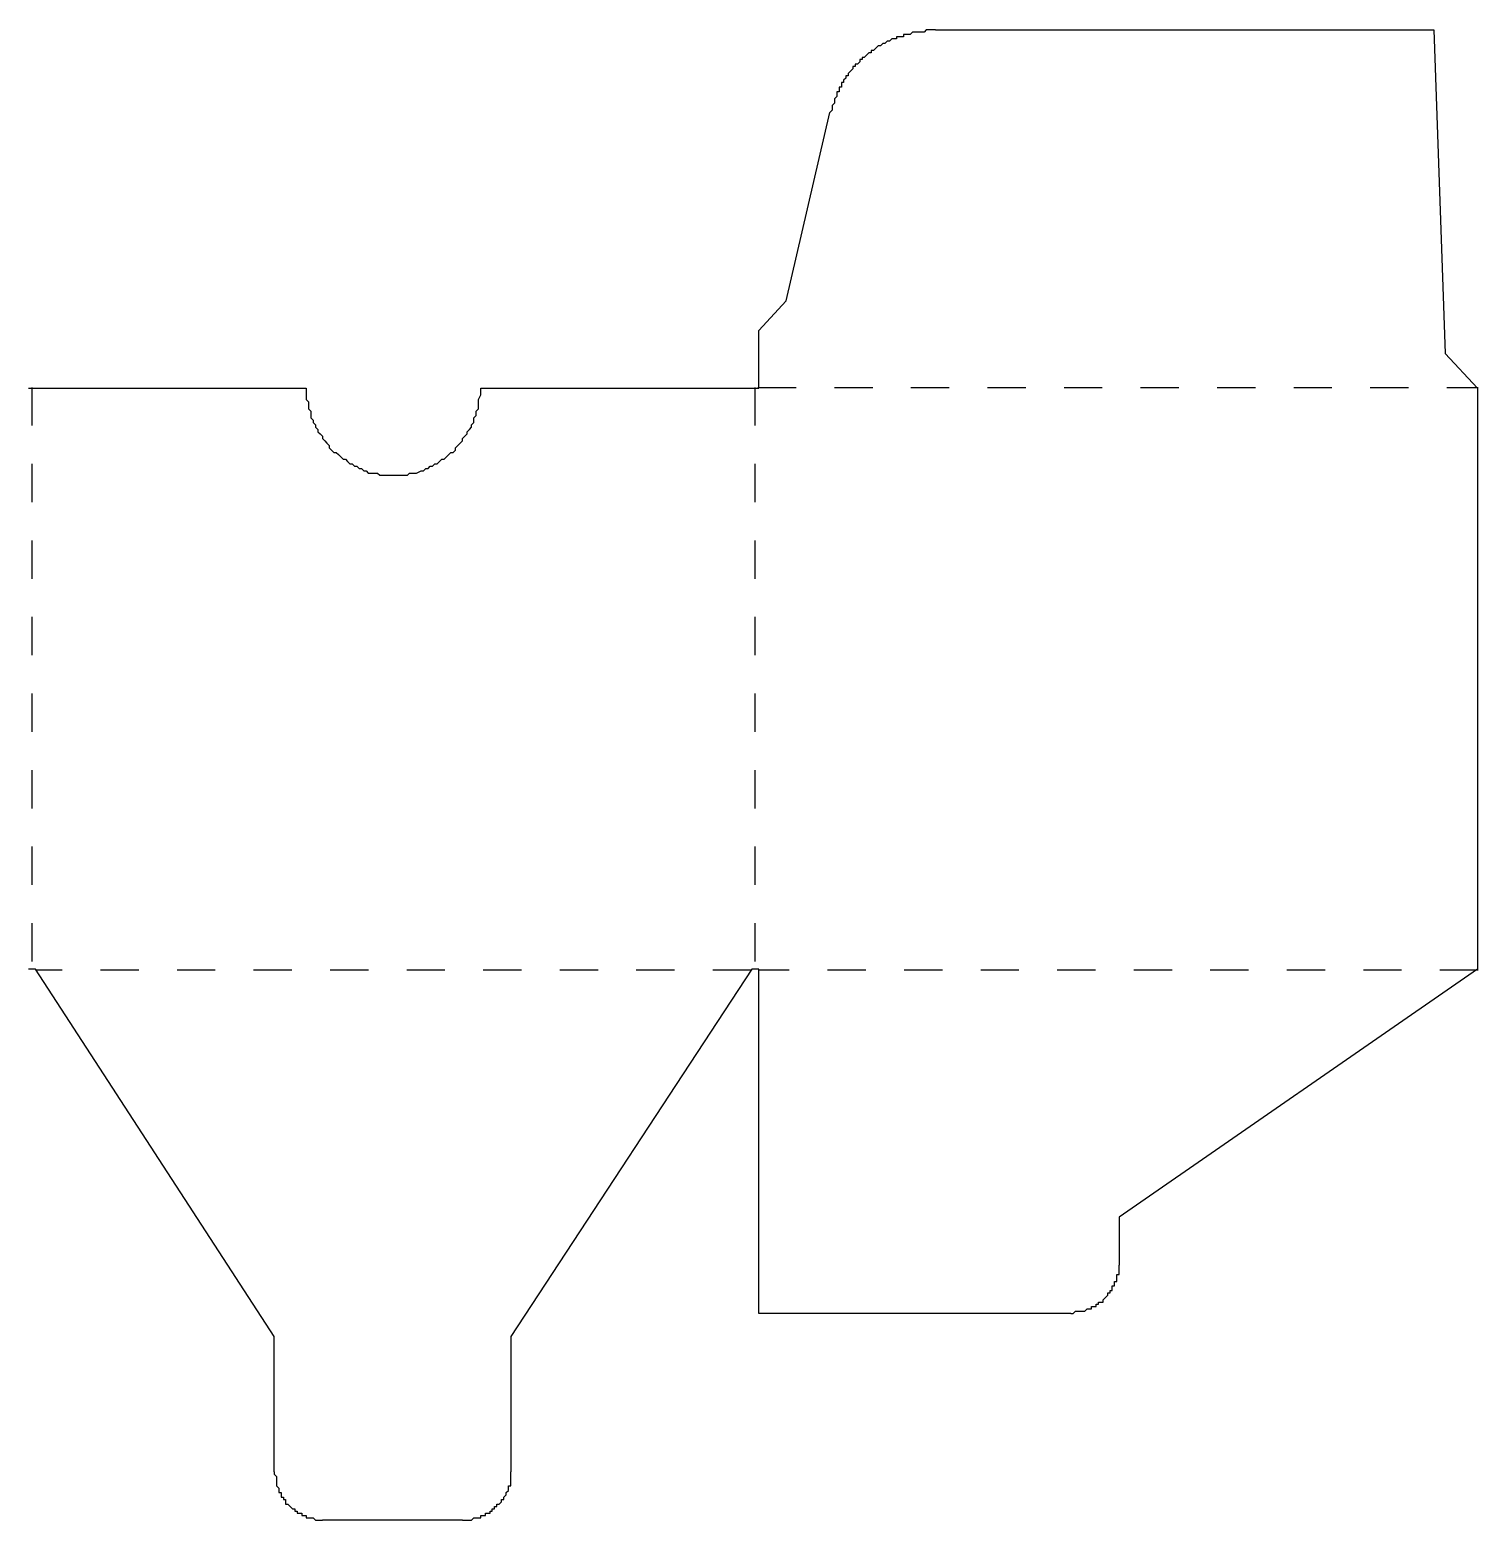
# Model space of a CAD drawing. Extents: x 0 to 952, y -639 to -18.
# Drawn here: x 497.9 to 952.1, y -638.6 to -171.4 of the extents above; entities that cross this region are included whole.
import ezdxf

# ---------------------------------------------------------------- set-up
doc = ezdxf.new("R2010")
doc.units = 0
doc.linetypes.add('DASHED', pattern=[24, 12, -12])
doc.layers.add('CREASE', color=5, linetype='DASHED')
doc.layers.add('CUT', color=1, linetype='CONTINUOUS')

msp = doc.modelspace()

# ---------------------------------------------------------------- linework, layer by layer
at = {"layer": 'CREASE'}
for p, q in [((498.54, -283.46), (498.54, -465.57)), ((725.32, -283.46), (725.32, -465.57)), ((726.23, -283.46), (952.09, -283.46)), ((724.11, -466.18), (499.75, -466.18)), ((952.09, -466.18), (726.53, -466.18))]:
    msp.add_line(p, q, dxfattribs=at)
at = {"layer": 'CUT'}
for p, q in [((772.56, -172.8), (771.84, -172.8)), ((771.84, -172.8), (771.84, -173.52)), ((773.28, -172.8), (772.56, -172.8)), ((772.56, -172.8), (772.56, -172.8)), ((774, -172.8), (773.28, -172.8)), ((774.72, -172.08), (774, -172.8)), ((774, -172.8), (774, -172.8)), ((775.44, -172.08), (774.72, -172.08)), ((774.72, -172.08), (774.72, -172.08)), ((776.16, -172.08), (775.44, -172.08)), ((776.88, -172.08), (776.16, -172.08)), ((776.16, -172.08), (776.16, -172.08)), ((777.6, -172.08), (776.88, -172.08)), ((776.88, -172.08), (776.88, -172.08)), ((778.32, -172.08), (777.6, -172.08)), ((779.04, -171.36), (778.32, -172.08)), ((778.32, -172.08), (778.32, -172.08)), ((779.76, -171.36), (779.04, -171.36)), ((780.48, -171.36), (779.76, -171.36)), ((779.76, -171.36), (779.76, -171.36)), ((781.2, -171.36), (780.48, -171.36)), ((780.48, -171.36), (780.48, -171.36)), ((781.92, -171.36), (781.2, -171.36)), ((781.92, -171.36), (938.16, -171.36)), ((938.16, -171.36), (941.76, -272.88)), ((763.2, -177.12), (762.48, -177.84)), ((763.92, -176.4), (763.2, -177.12)), ((763.2, -177.12), (763.2, -177.12)), ((764.64, -176.4), (763.92, -176.4)), ((763.92, -176.4), (763.92, -176.4)), ((765.36, -175.68), (764.64, -176.4)), ((764.64, -176.4), (764.64, -176.4)), ((766.08, -175.68), (765.36, -175.68)), ((765.36, -175.68), (765.36, -175.68)), ((766.8, -174.96), (766.08, -175.68)), ((767.52, -174.96), (766.8, -174.96)), ((766.8, -174.96), (766.8, -174.96)), ((768.24, -174.24), (767.52, -174.96)), ((767.52, -174.96), (767.52, -174.96)), ((768.96, -174.24), (768.24, -174.24)), ((768.24, -174.24), (768.24, -174.24)), ((769.68, -174.24), (768.96, -174.24)), ((770.4, -173.52), (769.68, -173.52)), ((769.68, -173.52), (769.68, -174.24)), ((771.12, -173.52), (770.4, -173.52)), ((770.4, -173.52), (770.4, -173.52)), ((771.84, -173.52), (771.12, -173.52)), ((757.44, -182.16), (756.72, -182.16)), ((756.72, -182.16), (756.72, -182.88)), ((758.16, -181.44), (757.44, -182.16)), ((757.44, -182.16), (757.44, -182.16)), ((758.88, -180.72), (758.16, -180.72)), ((758.16, -180.72), (758.16, -181.44)), ((758.16, -181.44), (758.16, -181.44)), ((759.6, -180), (758.88, -180)), ((758.88, -180), (758.88, -180.72)), ((760.32, -179.28), (759.6, -180)), ((759.6, -180), (759.6, -180)), ((761.04, -178.56), (760.32, -179.28)), ((760.32, -179.28), (760.32, -179.28)), ((761.76, -178.56), (761.04, -178.56)), ((761.04, -178.56), (761.04, -178.56)), ((762.48, -177.84), (761.76, -177.84)), ((761.76, -177.84), (761.76, -178.56)), ((762.48, -177.84), (762.48, -177.84)), ((753.84, -186.48), (753.12, -187.2)), ((754.56, -185.76), (753.84, -185.76)), ((753.84, -185.76), (753.84, -186.48)), ((753.84, -186.48), (753.84, -186.48)), ((755.28, -184.32), (754.56, -185.04)), ((754.56, -185.04), (754.56, -185.04)), ((754.56, -185.04), (754.56, -185.76)), ((756, -183.6), (755.28, -184.32)), ((755.28, -184.32), (755.28, -184.32)), ((756.72, -182.88), (756, -182.88)), ((756, -182.88), (756, -183.6)), ((756, -183.6), (756, -183.6)), ((751.68, -190.8), (750.96, -190.8)), ((750.96, -190.8), (750.96, -191.52)), ((750.96, -191.52), (750.96, -191.52)), ((750.96, -191.52), (750.96, -192.24)), ((752.4, -189.36), (751.68, -189.36)), ((751.68, -189.36), (751.68, -190.08)), ((751.68, -190.08), (751.68, -190.08)), ((751.68, -190.08), (751.68, -190.8)), ((753.12, -187.92), (752.4, -187.92)), ((752.4, -187.92), (752.4, -188.64)), ((752.4, -188.64), (752.4, -189.36)), ((753.12, -187.2), (753.12, -187.2)), ((753.12, -187.2), (753.12, -187.92)), ((750.24, -194.4), (749.52, -195.12)), ((749.52, -195.12), (749.52, -195.12)), ((749.52, -195.12), (749.52, -195.84)), ((749.52, -195.84), (749.52, -195.84)), ((749.52, -195.84), (749.52, -196.56)), ((750.96, -192.24), (750.24, -192.96)), ((750.24, -192.96), (750.24, -192.96)), ((750.24, -192.96), (750.24, -193.68)), ((750.24, -193.68), (750.24, -193.68)), ((750.24, -193.68), (750.24, -194.4)), ((735.12, -256.32), (748.8, -197.28)), ((749.52, -196.56), (748.8, -197.28)), ((748.8, -197.28), (748.8, -197.28)), ((726.48, -265.68), (735.12, -256.32)), ((726.48, -283.68), (726.48, -265.68)), ((941.76, -272.88), (951.84, -283.68)), ((497.52, -283.68), (584.64, -283.68)), ((584.64, -283.68), (584.64, -284.4)), ((584.64, -284.4), (584.64, -285.12)), ((639.36, -283.68), (726.48, -283.68)), ((639.36, -284.4), (639.36, -283.68)), ((639.36, -285.12), (639.36, -284.4)), ((951.84, -283.68), (951.84, -465.84)), ((584.64, -285.12), (584.64, -285.84)), ((584.64, -285.84), (584.64, -287.28)), ((584.64, -287.28), (585.36, -288)), ((585.36, -288), (585.36, -288.72)), ((585.36, -288.72), (585.36, -289.44)), ((585.36, -289.44), (585.36, -290.16)), ((638.64, -287.28), (639.36, -285.84)), ((638.64, -288), (638.64, -287.28)), ((638.64, -288.72), (638.64, -288)), ((638.64, -289.44), (638.64, -288.72)), ((638.64, -290.16), (638.64, -289.44)), ((639.36, -285.84), (639.36, -285.12)), ((585.36, -290.16), (586.08, -290.88)), ((586.08, -290.88), (586.08, -292.32)), ((586.08, -292.32), (586.08, -293.04)), ((586.08, -293.04), (586.8, -293.76)), ((586.8, -293.76), (586.8, -294.48)), ((637.2, -293.04), (637.92, -292.32)), ((637.2, -293.76), (637.2, -293.04)), ((637.2, -294.48), (637.2, -293.76)), ((637.92, -290.88), (638.64, -290.16)), ((637.92, -292.32), (637.92, -290.88)), ((586.8, -294.48), (587.52, -295.2)), ((587.52, -295.2), (587.52, -295.92)), ((587.52, -295.92), (588.24, -296.64)), ((588.24, -296.64), (588.24, -297.36)), ((588.24, -297.36), (588.96, -298.08)), ((588.96, -298.08), (589.68, -298.8)), ((589.68, -298.8), (589.68, -299.52)), ((633.6, -299.52), (634.32, -298.8)), ((634.32, -298.8), (635.04, -298.08)), ((635.04, -297.36), (635.76, -296.64)), ((635.04, -298.08), (635.04, -297.36)), ((635.76, -296.64), (636.48, -295.92)), ((636.48, -295.2), (637.2, -294.48)), ((636.48, -295.92), (636.48, -295.2)), ((589.68, -299.52), (590.4, -300.24)), ((590.4, -300.24), (591.12, -300.96)), ((591.12, -300.96), (591.84, -301.68)), ((591.84, -301.68), (591.84, -302.4)), ((591.84, -302.4), (592.56, -303.12)), ((592.56, -303.12), (593.28, -303.84)), ((630.72, -303.84), (631.44, -303.12)), ((631.44, -302.4), (632.16, -301.68)), ((631.44, -303.12), (631.44, -302.4)), ((632.16, -301.68), (632.88, -300.96)), ((632.88, -300.96), (633.6, -300.24)), ((633.6, -300.24), (633.6, -299.52)), ((593.28, -303.84), (594, -303.84)), ((594, -303.84), (594.72, -304.56)), ((594.72, -304.56), (595.44, -305.28)), ((595.44, -305.28), (596.16, -306)), ((596.16, -306), (596.88, -306)), ((596.88, -306), (597.6, -306.72)), ((597.6, -306.72), (598.32, -307.44)), ((598.32, -307.44), (599.04, -307.44)), ((599.04, -307.44), (599.76, -308.16)), ((599.76, -308.16), (600.48, -308.16)), ((600.48, -308.16), (601.2, -308.88)), ((622.8, -308.88), (623.52, -308.16)), ((623.52, -308.16), (624.24, -308.16)), ((624.24, -308.16), (624.96, -307.44)), ((624.96, -307.44), (625.68, -307.44)), ((625.68, -307.44), (626.4, -306.72)), ((626.4, -306.72), (627.12, -306)), ((627.12, -306), (627.84, -306)), ((627.84, -306), (628.56, -305.28)), ((628.56, -305.28), (629.28, -304.56)), ((629.28, -304.56), (630, -303.84)), ((630, -303.84), (630.72, -303.84)), ((601.2, -308.88), (601.92, -308.88)), ((601.92, -308.88), (602.64, -309.6)), ((602.64, -309.6), (603.36, -309.6)), ((603.36, -309.6), (604.08, -310.32)), ((604.08, -310.32), (605.52, -310.32)), ((605.52, -310.32), (606.24, -310.32)), ((606.24, -310.32), (606.96, -310.32)), ((606.96, -310.32), (607.68, -311.04)), ((607.68, -311.04), (608.4, -311.04)), ((608.4, -311.04), (609.12, -311.04)), ((609.12, -311.04), (610.56, -311.04)), ((610.56, -311.04), (611.28, -311.04)), ((611.28, -311.04), (612, -311.04)), ((612, -311.04), (612.72, -311.04)), ((612.72, -311.04), (613.44, -311.04)), ((613.44, -311.04), (614.16, -311.04)), ((614.16, -311.04), (615.6, -311.04)), ((615.6, -311.04), (616.32, -311.04)), ((616.32, -311.04), (617.04, -310.32)), ((617.04, -310.32), (617.76, -310.32)), ((617.76, -310.32), (618.48, -310.32)), ((618.48, -310.32), (619.2, -310.32)), ((619.2, -310.32), (620.64, -309.6)), ((620.64, -309.6), (621.36, -309.6)), ((621.36, -309.6), (622.08, -308.88)), ((622.08, -308.88), (622.8, -308.88)), ((498.24, -465.84), (497.52, -465.84)), ((498.96, -465.84), (498.24, -465.84)), ((498.24, -465.84), (498.24, -465.84)), ((498.24, -465.84), (498.24, -465.84)), ((498.24, -465.84), (498.24, -465.84)), ((498.24, -465.84), (498.24, -465.84)), ((498.24, -465.84), (498.24, -465.84)), ((498.24, -465.84), (498.24, -465.84)), ((498.24, -465.84), (498.24, -465.84)), ((498.24, -465.84), (498.24, -465.84)), ((498.24, -465.84), (498.24, -465.84)), ((498.24, -465.84), (498.24, -465.84)), ((498.24, -465.84), (498.24, -465.84)), ((498.24, -465.84), (498.24, -465.84)), ((498.24, -465.84), (498.24, -465.84)), ((498.24, -465.84), (498.24, -465.84)), ((498.24, -465.84), (498.24, -465.84)), ((498.24, -465.84), (498.24, -465.84)), ((498.24, -465.84), (498.24, -465.84)), ((498.24, -465.84), (498.24, -465.84)), ((498.24, -465.84), (498.24, -465.84)), ((498.24, -465.84), (498.24, -465.84)), ((498.24, -465.84), (498.24, -465.84)), ((498.24, -465.84), (498.24, -465.84)), ((498.24, -465.84), (498.24, -465.84)), ((498.24, -465.84), (498.24, -465.84)), ((498.24, -465.84), (498.24, -465.84)), ((498.24, -465.84), (498.24, -465.84)), ((498.24, -465.84), (498.24, -465.84)), ((498.24, -465.84), (498.24, -465.84)), ((498.24, -465.84), (498.24, -465.84)), ((498.24, -465.84), (498.24, -465.84)), ((498.24, -465.84), (498.24, -465.84)), ((498.24, -465.84), (498.24, -465.84)), ((498.24, -465.84), (498.24, -465.84)), ((498.24, -465.84), (498.24, -465.84)), ((498.24, -465.84), (498.24, -465.84)), ((498.24, -465.84), (498.24, -465.84)), ((498.24, -465.84), (498.24, -465.84)), ((498.24, -465.84), (498.24, -465.84)), ((498.24, -465.84), (498.24, -465.84)), ((498.24, -465.84), (498.24, -465.84)), ((498.24, -465.84), (498.24, -465.84)), ((498.24, -465.84), (498.24, -465.84)), ((498.24, -465.84), (498.24, -465.84)), ((498.24, -465.84), (498.24, -465.84)), ((498.24, -465.84), (498.24, -465.84)), ((498.24, -465.84), (498.24, -465.84)), ((498.24, -465.84), (498.24, -465.84)), ((498.24, -465.84), (498.24, -465.84)), ((498.24, -465.84), (498.24, -465.84)), ((498.24, -465.84), (498.24, -465.84)), ((498.24, -465.84), (498.24, -465.84)), ((498.24, -465.84), (498.24, -465.84)), ((499.68, -465.84), (498.96, -465.84)), ((498.96, -465.84), (498.96, -465.84)), ((498.96, -465.84), (498.96, -465.84)), ((498.96, -465.84), (498.96, -465.84)), ((498.96, -465.84), (498.96, -465.84)), ((498.96, -465.84), (498.96, -465.84)), ((498.96, -465.84), (498.96, -465.84)), ((498.96, -465.84), (498.96, -465.84)), ((498.96, -465.84), (498.96, -465.84)), ((498.96, -465.84), (498.96, -465.84)), ((498.96, -465.84), (498.96, -465.84)), ((498.96, -465.84), (498.96, -465.84)), ((498.96, -465.84), (498.96, -465.84)), ((498.96, -465.84), (498.96, -465.84)), ((498.96, -465.84), (498.96, -465.84)), ((498.96, -465.84), (498.96, -465.84)), ((498.96, -465.84), (498.96, -465.84)), ((498.96, -465.84), (498.96, -465.84)), ((498.96, -465.84), (498.96, -465.84)), ((498.96, -465.84), (498.96, -465.84)), ((498.96, -465.84), (498.96, -465.84)), ((498.96, -465.84), (498.96, -465.84)), ((498.96, -465.84), (498.96, -465.84)), ((498.96, -465.84), (498.96, -465.84)), ((498.96, -465.84), (498.96, -465.84)), ((498.96, -465.84), (498.96, -465.84)), ((498.96, -465.84), (498.96, -465.84)), ((498.96, -465.84), (498.96, -465.84)), ((498.96, -465.84), (498.96, -465.84)), ((498.96, -465.84), (498.96, -465.84)), ((498.96, -465.84), (498.96, -465.84)), ((498.96, -465.84), (498.96, -465.84)), ((498.96, -465.84), (498.96, -465.84)), ((498.96, -465.84), (498.96, -465.84)), ((498.96, -465.84), (498.96, -465.84)), ((498.96, -465.84), (498.96, -465.84)), ((498.96, -465.84), (498.96, -465.84)), ((498.96, -465.84), (498.96, -465.84)), ((498.96, -465.84), (498.96, -465.84)), ((498.96, -465.84), (498.96, -465.84)), ((498.96, -465.84), (498.96, -465.84)), ((498.96, -465.84), (498.96, -465.84)), ((498.96, -465.84), (498.96, -465.84)), ((498.96, -465.84), (498.96, -465.84)), ((498.96, -465.84), (498.96, -465.84)), ((498.96, -465.84), (498.96, -465.84)), ((498.96, -465.84), (498.96, -465.84)), ((498.96, -465.84), (498.96, -465.84)), ((498.96, -465.84), (498.96, -465.84)), ((498.96, -465.84), (498.96, -465.84)), ((498.96, -465.84), (498.96, -465.84)), ((498.96, -465.84), (498.96, -465.84)), ((498.96, -465.84), (498.96, -465.84)), ((498.96, -465.84), (498.96, -465.84)), ((574.56, -581.04), (499.68, -465.84)), ((499.68, -465.84), (499.68, -465.84)), ((499.68, -465.84), (499.68, -465.84)), ((499.68, -465.84), (499.68, -465.84)), ((499.68, -465.84), (499.68, -465.84)), ((499.68, -465.84), (499.68, -465.84)), ((499.68, -465.84), (499.68, -465.84)), ((499.68, -465.84), (499.68, -465.84)), ((499.68, -465.84), (499.68, -465.84)), ((499.68, -465.84), (499.68, -465.84)), ((499.68, -465.84), (499.68, -465.84)), ((499.68, -465.84), (499.68, -465.84)), ((499.68, -465.84), (499.68, -465.84)), ((499.68, -465.84), (499.68, -465.84)), ((499.68, -465.84), (499.68, -465.84)), ((499.68, -465.84), (499.68, -465.84)), ((499.68, -465.84), (499.68, -465.84)), ((499.68, -465.84), (499.68, -465.84)), ((499.68, -465.84), (499.68, -465.84)), ((499.68, -465.84), (499.68, -465.84)), ((499.68, -465.84), (499.68, -465.84)), ((499.68, -465.84), (499.68, -465.84)), ((499.68, -465.84), (499.68, -465.84)), ((499.68, -465.84), (499.68, -465.84)), ((499.68, -465.84), (499.68, -465.84)), ((499.68, -465.84), (499.68, -465.84)), ((499.68, -465.84), (499.68, -465.84)), ((499.68, -465.84), (499.68, -465.84)), ((499.68, -465.84), (499.68, -465.84)), ((499.68, -465.84), (499.68, -465.84)), ((499.68, -465.84), (499.68, -465.84)), ((499.68, -465.84), (499.68, -465.84)), ((499.68, -465.84), (499.68, -465.84)), ((499.68, -465.84), (499.68, -465.84)), ((499.68, -465.84), (499.68, -465.84)), ((499.68, -465.84), (499.68, -465.84)), ((499.68, -465.84), (499.68, -465.84)), ((499.68, -465.84), (499.68, -465.84)), ((499.68, -465.84), (499.68, -465.84)), ((499.68, -465.84), (499.68, -465.84)), ((499.68, -465.84), (499.68, -465.84)), ((499.68, -465.84), (499.68, -465.84)), ((724.32, -465.84), (648.72, -581.04)), ((725.04, -465.84), (724.32, -465.84)), ((724.32, -465.84), (724.32, -465.84)), ((724.32, -465.84), (724.32, -465.84)), ((724.32, -465.84), (724.32, -465.84)), ((724.32, -465.84), (724.32, -465.84)), ((724.32, -465.84), (724.32, -465.84)), ((724.32, -465.84), (724.32, -465.84)), ((724.32, -465.84), (724.32, -465.84)), ((724.32, -465.84), (724.32, -465.84)), ((724.32, -465.84), (724.32, -465.84)), ((724.32, -465.84), (724.32, -465.84)), ((724.32, -465.84), (724.32, -465.84)), ((724.32, -465.84), (724.32, -465.84)), ((724.32, -465.84), (724.32, -465.84)), ((724.32, -465.84), (724.32, -465.84)), ((724.32, -465.84), (724.32, -465.84)), ((724.32, -465.84), (724.32, -465.84)), ((724.32, -465.84), (724.32, -465.84)), ((724.32, -465.84), (724.32, -465.84)), ((724.32, -465.84), (724.32, -465.84)), ((724.32, -465.84), (724.32, -465.84)), ((724.32, -465.84), (724.32, -465.84)), ((724.32, -465.84), (724.32, -465.84)), ((724.32, -465.84), (724.32, -465.84)), ((724.32, -465.84), (724.32, -465.84)), ((724.32, -465.84), (724.32, -465.84)), ((724.32, -465.84), (724.32, -465.84)), ((724.32, -465.84), (724.32, -465.84)), ((724.32, -465.84), (724.32, -465.84)), ((724.32, -465.84), (724.32, -465.84)), ((724.32, -465.84), (724.32, -465.84)), ((724.32, -465.84), (724.32, -465.84)), ((724.32, -465.84), (724.32, -465.84)), ((724.32, -465.84), (724.32, -465.84)), ((724.32, -465.84), (724.32, -465.84)), ((724.32, -465.84), (724.32, -465.84)), ((724.32, -465.84), (724.32, -465.84)), ((724.32, -465.84), (724.32, -465.84)), ((724.32, -465.84), (724.32, -465.84)), ((724.32, -465.84), (724.32, -465.84)), ((724.32, -465.84), (724.32, -465.84)), ((724.32, -465.84), (724.32, -465.84)), ((724.32, -465.84), (724.32, -465.84)), ((724.32, -465.84), (724.32, -465.84)), ((724.32, -465.84), (724.32, -465.84)), ((724.32, -465.84), (724.32, -465.84)), ((724.32, -465.84), (724.32, -465.84)), ((724.32, -465.84), (724.32, -465.84)), ((724.32, -465.84), (724.32, -465.84)), ((724.32, -465.84), (724.32, -465.84)), ((724.32, -465.84), (724.32, -465.84)), ((724.32, -465.84), (724.32, -465.84)), ((724.32, -465.84), (724.32, -465.84)), ((724.32, -465.84), (724.32, -465.84)), ((725.76, -465.84), (725.04, -465.84)), ((725.04, -465.84), (725.04, -465.84)), ((725.04, -465.84), (725.04, -465.84)), ((725.04, -465.84), (725.04, -465.84)), ((725.04, -465.84), (725.04, -465.84)), ((725.04, -465.84), (725.04, -465.84)), ((725.04, -465.84), (725.04, -465.84)), ((725.04, -465.84), (725.04, -465.84)), ((725.04, -465.84), (725.04, -465.84)), ((725.04, -465.84), (725.04, -465.84)), ((725.04, -465.84), (725.04, -465.84)), ((725.04, -465.84), (725.04, -465.84)), ((725.04, -465.84), (725.04, -465.84)), ((725.04, -465.84), (725.04, -465.84)), ((725.04, -465.84), (725.04, -465.84)), ((725.04, -465.84), (725.04, -465.84)), ((725.04, -465.84), (725.04, -465.84)), ((725.04, -465.84), (725.04, -465.84)), ((725.04, -465.84), (725.04, -465.84)), ((725.04, -465.84), (725.04, -465.84)), ((725.04, -465.84), (725.04, -465.84)), ((725.04, -465.84), (725.04, -465.84)), ((725.04, -465.84), (725.04, -465.84)), ((725.04, -465.84), (725.04, -465.84)), ((725.04, -465.84), (725.04, -465.84)), ((725.04, -465.84), (725.04, -465.84)), ((725.04, -465.84), (725.04, -465.84)), ((725.04, -465.84), (725.04, -465.84)), ((725.04, -465.84), (725.04, -465.84)), ((725.04, -465.84), (725.04, -465.84)), ((725.04, -465.84), (725.04, -465.84)), ((725.04, -465.84), (725.04, -465.84)), ((725.04, -465.84), (725.04, -465.84)), ((725.04, -465.84), (725.04, -465.84)), ((725.04, -465.84), (725.04, -465.84)), ((725.04, -465.84), (725.04, -465.84)), ((725.04, -465.84), (725.04, -465.84)), ((725.04, -465.84), (725.04, -465.84)), ((725.04, -465.84), (725.04, -465.84)), ((725.04, -465.84), (725.04, -465.84)), ((725.04, -465.84), (725.04, -465.84)), ((725.04, -465.84), (725.04, -465.84)), ((725.04, -465.84), (725.04, -465.84)), ((725.04, -465.84), (725.04, -465.84)), ((725.04, -465.84), (725.04, -465.84)), ((725.04, -465.84), (725.04, -465.84)), ((725.04, -465.84), (725.04, -465.84)), ((725.04, -465.84), (725.04, -465.84)), ((725.04, -465.84), (725.04, -465.84)), ((725.04, -465.84), (725.04, -465.84)), ((725.04, -465.84), (725.04, -465.84)), ((725.04, -465.84), (725.04, -465.84)), ((725.04, -465.84), (725.04, -465.84)), ((726.48, -465.84), (725.76, -465.84)), ((725.76, -465.84), (725.76, -465.84)), ((725.76, -465.84), (725.76, -465.84)), ((725.76, -465.84), (725.76, -465.84)), ((725.76, -465.84), (725.76, -465.84)), ((725.76, -465.84), (725.76, -465.84)), ((725.76, -465.84), (725.76, -465.84)), ((725.76, -465.84), (725.76, -465.84)), ((725.76, -465.84), (725.76, -465.84)), ((725.76, -465.84), (725.76, -465.84)), ((725.76, -465.84), (725.76, -465.84)), ((725.76, -465.84), (725.76, -465.84)), ((725.76, -465.84), (725.76, -465.84)), ((725.76, -465.84), (725.76, -465.84)), ((725.76, -465.84), (725.76, -465.84)), ((725.76, -465.84), (725.76, -465.84)), ((725.76, -465.84), (725.76, -465.84)), ((725.76, -465.84), (725.76, -465.84)), ((725.76, -465.84), (725.76, -465.84)), ((725.76, -465.84), (725.76, -465.84)), ((725.76, -465.84), (725.76, -465.84)), ((725.76, -465.84), (725.76, -465.84)), ((725.76, -465.84), (725.76, -465.84)), ((725.76, -465.84), (725.76, -465.84)), ((725.76, -465.84), (725.76, -465.84)), ((725.76, -465.84), (725.76, -465.84)), ((725.76, -465.84), (725.76, -465.84)), ((725.76, -465.84), (725.76, -465.84)), ((725.76, -465.84), (725.76, -465.84)), ((725.76, -465.84), (725.76, -465.84)), ((725.76, -465.84), (725.76, -465.84)), ((725.76, -465.84), (725.76, -465.84)), ((725.76, -465.84), (725.76, -465.84)), ((725.76, -465.84), (725.76, -465.84)), ((725.76, -465.84), (725.76, -465.84)), ((725.76, -465.84), (725.76, -465.84)), ((725.76, -465.84), (725.76, -465.84)), ((725.76, -465.84), (725.76, -465.84)), ((725.76, -465.84), (725.76, -465.84)), ((725.76, -465.84), (725.76, -465.84)), ((725.76, -465.84), (725.76, -465.84)), ((725.76, -465.84), (725.76, -465.84)), ((725.76, -465.84), (725.76, -465.84)), ((725.76, -465.84), (725.76, -465.84)), ((725.76, -465.84), (725.76, -465.84)), ((725.76, -465.84), (725.76, -465.84)), ((725.76, -465.84), (725.76, -465.84)), ((725.76, -465.84), (725.76, -465.84)), ((725.76, -465.84), (725.76, -465.84)), ((725.76, -465.84), (725.76, -465.84)), ((725.76, -465.84), (725.76, -465.84)), ((725.76, -465.84), (725.76, -465.84)), ((725.76, -465.84), (725.76, -465.84)), ((725.76, -465.84), (725.76, -465.84)), ((726.48, -468), (726.48, -465.84)), ((726.48, -465.84), (726.48, -465.84)), ((726.48, -465.84), (726.48, -465.84)), ((726.48, -465.84), (726.48, -465.84)), ((726.48, -465.84), (726.48, -465.84)), ((726.48, -465.84), (726.48, -465.84)), ((726.48, -465.84), (726.48, -465.84)), ((726.48, -465.84), (726.48, -465.84)), ((726.48, -465.84), (726.48, -465.84)), ((726.48, -465.84), (726.48, -465.84)), ((726.48, -465.84), (726.48, -465.84)), ((726.48, -465.84), (726.48, -465.84)), ((726.48, -465.84), (726.48, -465.84)), ((726.48, -465.84), (726.48, -465.84)), ((726.48, -465.84), (726.48, -465.84)), ((726.48, -465.84), (726.48, -465.84)), ((726.48, -465.84), (726.48, -465.84)), ((726.48, -465.84), (726.48, -465.84)), ((726.48, -465.84), (726.48, -465.84)), ((726.48, -465.84), (726.48, -465.84)), ((726.48, -465.84), (726.48, -465.84)), ((726.48, -465.84), (726.48, -465.84)), ((726.48, -465.84), (726.48, -465.84)), ((726.48, -465.84), (726.48, -465.84)), ((726.48, -465.84), (726.48, -465.84)), ((726.48, -465.84), (726.48, -465.84)), ((726.48, -465.84), (726.48, -465.84)), ((726.48, -465.84), (726.48, -465.84)), ((726.48, -465.84), (726.48, -465.84)), ((726.48, -465.84), (726.48, -465.84)), ((726.48, -465.84), (726.48, -465.84)), ((726.48, -465.84), (726.48, -465.84)), ((726.48, -465.84), (726.48, -465.84)), ((726.48, -465.84), (726.48, -465.84)), ((726.48, -465.84), (726.48, -465.84)), ((726.48, -465.84), (726.48, -465.84)), ((726.48, -465.84), (726.48, -465.84)), ((726.48, -465.84), (726.48, -465.84)), ((726.48, -465.84), (726.48, -465.84)), ((726.48, -465.84), (726.48, -465.84)), ((951.84, -465.84), (839.52, -543.6)), ((726.48, -468.72), (726.48, -468)), ((726.48, -468), (726.48, -468)), ((726.48, -468), (726.48, -468)), ((726.48, -468), (726.48, -468)), ((726.48, -468), (726.48, -468)), ((726.48, -468), (726.48, -468)), ((726.48, -468), (726.48, -468)), ((726.48, -468), (726.48, -468)), ((726.48, -468), (726.48, -468)), ((726.48, -468), (726.48, -468)), ((726.48, -468), (726.48, -468)), ((726.48, -468), (726.48, -468)), ((726.48, -468), (726.48, -468)), ((726.48, -468), (726.48, -468)), ((726.48, -468), (726.48, -468)), ((726.48, -468), (726.48, -468)), ((726.48, -468), (726.48, -468)), ((726.48, -468), (726.48, -468)), ((726.48, -468), (726.48, -468)), ((726.48, -468), (726.48, -468)), ((726.48, -468), (726.48, -468)), ((726.48, -468), (726.48, -468)), ((726.48, -468), (726.48, -468)), ((726.48, -468), (726.48, -468)), ((726.48, -468), (726.48, -468)), ((726.48, -468), (726.48, -468)), ((726.48, -468), (726.48, -468)), ((726.48, -468), (726.48, -468)), ((726.48, -468), (726.48, -468)), ((726.48, -468), (726.48, -468)), ((726.48, -468), (726.48, -468)), ((726.48, -468), (726.48, -468)), ((726.48, -468), (726.48, -468)), ((726.48, -468), (726.48, -468)), ((726.48, -468), (726.48, -468)), ((726.48, -468), (726.48, -468)), ((726.48, -468), (726.48, -468)), ((726.48, -468), (726.48, -468)), ((726.48, -468), (726.48, -468)), ((726.48, -468), (726.48, -468)), ((726.48, -468), (726.48, -468)), ((726.48, -468), (726.48, -468)), ((726.48, -468), (726.48, -468)), ((726.48, -468), (726.48, -468)), ((726.48, -468), (726.48, -468)), ((726.48, -468), (726.48, -468)), ((726.48, -468), (726.48, -468)), ((726.48, -468), (726.48, -468)), ((726.48, -468), (726.48, -468)), ((726.48, -468), (726.48, -468)), ((726.48, -468), (726.48, -468)), ((726.48, -468), (726.48, -468)), ((726.48, -468), (726.48, -468)), ((726.48, -468), (726.48, -468)), ((726.48, -468), (726.48, -468)), ((726.48, -468), (726.48, -468)), ((726.48, -468), (726.48, -468)), ((726.48, -468), (726.48, -468)), ((726.48, -468), (726.48, -468)), ((726.48, -468), (726.48, -468)), ((726.48, -468), (726.48, -468)), ((726.48, -468), (726.48, -468)), ((726.48, -468), (726.48, -468)), ((726.48, -468), (726.48, -468)), ((726.48, -468), (726.48, -468)), ((726.48, -468), (726.48, -468)), ((726.48, -468), (726.48, -468)), ((726.48, -468), (726.48, -468)), ((726.48, -468), (726.48, -468)), ((726.48, -468), (726.48, -468)), ((726.48, -468), (726.48, -468)), ((726.48, -468), (726.48, -468)), ((726.48, -573.84), (726.48, -468.72)), ((726.48, -468.72), (726.48, -468.72)), ((726.48, -468.72), (726.48, -468.72)), ((726.48, -468.72), (726.48, -468.72)), ((726.48, -468.72), (726.48, -468.72)), ((726.48, -468.72), (726.48, -468.72)), ((726.48, -468.72), (726.48, -468.72)), ((726.48, -468.72), (726.48, -468.72)), ((726.48, -468.72), (726.48, -468.72)), ((726.48, -468.72), (726.48, -468.72)), ((726.48, -468.72), (726.48, -468.72)), ((726.48, -468.72), (726.48, -468.72)), ((726.48, -468.72), (726.48, -468.72)), ((726.48, -468.72), (726.48, -468.72)), ((726.48, -468.72), (726.48, -468.72)), ((726.48, -468.72), (726.48, -468.72)), ((726.48, -468.72), (726.48, -468.72)), ((726.48, -468.72), (726.48, -468.72)), ((726.48, -468.72), (726.48, -468.72)), ((726.48, -468.72), (726.48, -468.72)), ((726.48, -468.72), (726.48, -468.72)), ((726.48, -468.72), (726.48, -468.72)), ((726.48, -468.72), (726.48, -468.72)), ((726.48, -468.72), (726.48, -468.72)), ((726.48, -468.72), (726.48, -468.72)), ((726.48, -468.72), (726.48, -468.72)), ((726.48, -468.72), (726.48, -468.72)), ((726.48, -468.72), (726.48, -468.72)), ((839.52, -543.6), (839.52, -558.72)), ((839.52, -559.44), (839.52, -558.72)), ((839.52, -558.72), (839.52, -558.72)), ((839.52, -558.72), (839.52, -558.72)), ((839.52, -560.16), (839.52, -559.44)), ((839.52, -559.44), (839.52, -559.44)), ((839.52, -559.44), (839.52, -559.44)), ((839.52, -560.88), (839.52, -560.16)), ((839.52, -560.16), (839.52, -560.16)), ((839.52, -560.16), (839.52, -560.16)), ((837.36, -565.92), (837.36, -565.2)), ((837.36, -565.2), (838.08, -565.2)), ((838.08, -564.48), (838.08, -563.76)), ((838.08, -563.76), (838.8, -563.76)), ((838.08, -565.2), (838.08, -564.48)), ((838.08, -564.48), (838.08, -564.48)), ((838.08, -564.48), (838.08, -564.48)), ((838.08, -565.2), (838.08, -565.2)), ((838.08, -565.2), (838.08, -565.2)), ((838.8, -562.32), (838.8, -561.6)), ((838.8, -561.6), (838.8, -561.6)), ((838.8, -561.6), (838.8, -561.6)), ((838.8, -561.6), (839.52, -561.6)), ((838.8, -563.04), (838.8, -562.32)), ((838.8, -562.32), (838.8, -562.32)), ((838.8, -562.32), (838.8, -562.32)), ((838.8, -563.76), (838.8, -563.04)), ((838.8, -563.04), (838.8, -563.04)), ((838.8, -563.04), (838.8, -563.04)), ((838.8, -563.76), (838.8, -563.76)), ((839.52, -561.6), (839.52, -560.88)), ((839.52, -560.88), (839.52, -560.88)), ((839.52, -560.88), (839.52, -560.88)), ((834.48, -569.52), (835.2, -568.8)), ((834.48, -570.24), (834.48, -569.52)), ((834.48, -569.52), (834.48, -569.52)), ((834.48, -569.52), (834.48, -569.52)), ((834.48, -569.52), (834.48, -569.52)), ((835.2, -568.8), (835.92, -568.08)), ((835.2, -568.8), (835.2, -568.8)), ((835.2, -568.8), (835.2, -568.8)), ((835.2, -568.8), (835.2, -568.8)), ((835.92, -568.08), (835.92, -567.36)), ((835.92, -567.36), (836.64, -567.36)), ((835.92, -568.08), (835.92, -568.08)), ((835.92, -568.08), (835.92, -568.08)), ((835.92, -568.08), (835.92, -568.08)), ((836.64, -567.36), (836.64, -566.64)), ((836.64, -566.64), (836.64, -566.64)), ((836.64, -566.64), (837.36, -566.64)), ((836.64, -567.36), (836.64, -567.36)), ((836.64, -567.36), (836.64, -567.36)), ((837.36, -566.64), (837.36, -565.92)), ((837.36, -565.92), (837.36, -565.92)), ((837.36, -565.92), (837.36, -565.92)), ((837.36, -566.64), (837.36, -566.64)), ((824.4, -573.84), (726.48, -573.84)), ((824.4, -573.84), (824.4, -573.84)), ((824.4, -573.84), (824.4, -573.84)), ((824.4, -573.84), (825.12, -573.84)), ((825.12, -573.84), (825.84, -573.12)), ((825.12, -573.84), (825.12, -573.84)), ((825.12, -573.84), (825.12, -573.84)), ((825.84, -573.12), (825.84, -573.12)), ((825.84, -573.12), (825.84, -573.12)), ((825.84, -573.12), (826.56, -573.12)), ((826.56, -573.12), (826.56, -573.12)), ((826.56, -573.12), (826.56, -573.12)), ((826.56, -573.12), (827.28, -573.12)), ((827.28, -573.12), (827.28, -573.12)), ((827.28, -573.12), (827.28, -573.12)), ((827.28, -573.12), (828, -573.12)), ((828, -573.12), (828, -573.12)), ((828, -573.12), (828, -573.12)), ((828, -573.12), (828.72, -573.12)), ((828.72, -573.12), (829.44, -572.4)), ((828.72, -573.12), (828.72, -573.12)), ((828.72, -573.12), (828.72, -573.12)), ((829.44, -572.4), (829.44, -572.4)), ((829.44, -572.4), (829.44, -572.4)), ((829.44, -572.4), (830.16, -572.4)), ((830.16, -572.4), (830.16, -572.4)), ((830.16, -572.4), (830.16, -572.4)), ((830.16, -572.4), (830.16, -572.4)), ((830.16, -572.4), (830.88, -572.4)), ((830.88, -572.4), (830.88, -571.68)), ((830.88, -571.68), (830.88, -571.68)), ((830.88, -571.68), (831.6, -571.68)), ((831.6, -571.68), (831.6, -571.68)), ((831.6, -571.68), (831.6, -571.68)), ((831.6, -571.68), (832.32, -571.68)), ((832.32, -571.68), (832.32, -570.96)), ((832.32, -570.96), (832.32, -570.96)), ((832.32, -570.96), (832.32, -570.96)), ((832.32, -570.96), (833.04, -570.96)), ((833.04, -570.96), (833.04, -570.24)), ((833.04, -570.24), (833.76, -570.24)), ((833.04, -570.96), (833.04, -570.96)), ((833.04, -570.96), (833.04, -570.96)), ((833.76, -570.24), (833.76, -570.24)), ((833.76, -570.24), (833.76, -570.24)), ((833.76, -570.24), (834.48, -570.24)), ((574.56, -623.52), (574.56, -581.04)), ((648.72, -581.04), (648.72, -623.52)), ((574.56, -623.52), (574.56, -623.52)), ((574.56, -623.52), (574.56, -624.24)), ((574.56, -624.24), (574.56, -624.24)), ((574.56, -624.24), (574.56, -624.24)), ((574.56, -624.24), (575.28, -624.96)), ((575.28, -624.96), (575.28, -624.96)), ((575.28, -624.96), (575.28, -624.96)), ((575.28, -624.96), (575.28, -625.68)), ((575.28, -625.68), (575.28, -625.68)), ((575.28, -625.68), (575.28, -625.68)), ((575.28, -625.68), (575.28, -625.68)), ((575.28, -625.68), (575.28, -626.4)), ((648.72, -624.24), (648.72, -623.52)), ((648.72, -623.52), (648.72, -623.52)), ((648.72, -624.96), (648.72, -624.24)), ((648.72, -624.24), (648.72, -624.24)), ((648.72, -624.24), (648.72, -624.24)), ((648.72, -625.68), (648.72, -624.96)), ((648.72, -624.96), (648.72, -624.96)), ((648.72, -624.96), (648.72, -624.96)), ((648.72, -626.4), (648.72, -625.68)), ((648.72, -625.68), (648.72, -625.68)), ((648.72, -625.68), (648.72, -625.68)), ((648.72, -625.68), (648.72, -625.68)), ((575.28, -626.4), (575.28, -626.4)), ((575.28, -626.4), (575.28, -626.4)), ((575.28, -626.4), (575.28, -627.12)), ((575.28, -627.12), (575.28, -627.12)), ((575.28, -627.12), (575.28, -627.12)), ((575.28, -627.12), (575.28, -627.84)), ((575.28, -627.84), (575.28, -627.84)), ((575.28, -627.84), (575.28, -627.84)), ((575.28, -627.84), (576, -628.56)), ((576, -628.56), (576, -628.56)), ((576, -628.56), (576, -628.56)), ((576, -628.56), (576, -629.28)), ((576, -629.28), (576, -629.28)), ((576, -629.28), (576, -629.28)), ((576, -629.28), (576, -630)), ((576, -630), (576, -630)), ((576, -630), (576.72, -630)), ((576.72, -630), (576.72, -630)), ((576.72, -630), (576.72, -630.72)), ((576.72, -630.72), (576.72, -630.72)), ((576.72, -630.72), (576.72, -630.72)), ((576.72, -630.72), (576.72, -631.44)), ((646.56, -631.44), (647.28, -630.72)), ((647.28, -630), (648, -629.28)), ((647.28, -630.72), (647.28, -630)), ((647.28, -630), (647.28, -630)), ((647.28, -630), (647.28, -630)), ((647.28, -630), (647.28, -630)), ((647.28, -630.72), (647.28, -630.72)), ((647.28, -630.72), (647.28, -630.72)), ((648, -628.56), (648, -627.84)), ((648, -627.84), (648, -627.84)), ((648, -627.84), (648.72, -627.84)), ((648, -629.28), (648, -628.56)), ((648, -628.56), (648, -628.56)), ((648, -628.56), (648, -628.56)), ((648, -629.28), (648, -629.28)), ((648, -629.28), (648, -629.28)), ((648.72, -627.12), (648.72, -626.4)), ((648.72, -626.4), (648.72, -626.4)), ((648.72, -626.4), (648.72, -626.4)), ((648.72, -627.84), (648.72, -627.12)), ((648.72, -627.12), (648.72, -627.12)), ((648.72, -627.12), (648.72, -627.12)), ((576.72, -631.44), (577.44, -631.44)), ((577.44, -631.44), (577.44, -631.44)), ((577.44, -631.44), (577.44, -631.44)), ((577.44, -631.44), (577.44, -632.16)), ((577.44, -632.16), (577.44, -632.16)), ((577.44, -632.16), (577.44, -632.16)), ((577.44, -632.16), (578.16, -632.16)), ((578.16, -632.16), (578.16, -632.88)), ((578.16, -632.88), (578.16, -632.88)), ((578.16, -632.88), (578.16, -632.88)), ((578.16, -632.88), (578.16, -633.6)), ((578.16, -633.6), (578.88, -633.6)), ((578.88, -633.6), (578.88, -633.6)), ((578.88, -633.6), (578.88, -633.6)), ((578.88, -633.6), (578.88, -633.6)), ((578.88, -633.6), (579.6, -634.32)), ((579.6, -634.32), (579.6, -634.32)), ((579.6, -634.32), (579.6, -634.32)), ((579.6, -634.32), (579.6, -634.32)), ((579.6, -634.32), (580.32, -635.04)), ((580.32, -635.04), (580.32, -635.04)), ((580.32, -635.04), (580.32, -635.04)), ((580.32, -635.04), (580.32, -635.04)), ((580.32, -635.04), (581.04, -635.04)), ((581.04, -635.04), (581.04, -635.76)), ((642.96, -635.76), (642.96, -635.04)), ((642.96, -635.04), (642.96, -635.04)), ((642.96, -635.04), (643.68, -635.04)), ((643.68, -635.04), (643.68, -634.32)), ((643.68, -634.32), (644.4, -634.32)), ((643.68, -635.04), (643.68, -635.04)), ((643.68, -635.04), (643.68, -635.04)), ((644.4, -634.32), (644.4, -633.6)), ((644.4, -633.6), (645.12, -633.6)), ((644.4, -634.32), (644.4, -634.32)), ((644.4, -634.32), (644.4, -634.32)), ((645.12, -633.6), (645.84, -632.88)), ((645.12, -633.6), (645.12, -633.6)), ((645.12, -633.6), (645.12, -633.6)), ((645.12, -633.6), (645.12, -633.6)), ((645.84, -632.88), (645.84, -632.16)), ((645.84, -632.16), (645.84, -632.16)), ((645.84, -632.16), (646.56, -632.16)), ((645.84, -632.88), (645.84, -632.88)), ((645.84, -632.88), (645.84, -632.88)), ((646.56, -632.16), (646.56, -631.44)), ((646.56, -631.44), (646.56, -631.44)), ((646.56, -631.44), (646.56, -631.44)), ((646.56, -631.44), (646.56, -631.44)), ((646.56, -632.16), (646.56, -632.16)), ((581.04, -635.76), (581.04, -635.76)), ((581.04, -635.76), (581.04, -635.76)), ((581.04, -635.76), (581.76, -635.76)), ((581.76, -635.76), (581.76, -635.76)), ((581.76, -635.76), (581.76, -636.48)), ((581.76, -636.48), (581.76, -636.48)), ((581.76, -636.48), (582.48, -636.48)), ((582.48, -636.48), (582.48, -636.48)), ((582.48, -636.48), (582.48, -636.48)), ((582.48, -636.48), (583.2, -636.48)), ((583.2, -636.48), (583.2, -637.2)), ((583.2, -637.2), (583.2, -637.2)), ((583.2, -637.2), (583.92, -637.2)), ((583.92, -637.2), (583.92, -637.2)), ((583.92, -637.2), (583.92, -637.2)), ((583.92, -637.2), (583.92, -637.2)), ((583.92, -637.2), (584.64, -637.2)), ((584.64, -637.2), (584.64, -637.92)), ((584.64, -637.92), (584.64, -637.92)), ((584.64, -637.92), (585.36, -637.92)), ((585.36, -637.92), (585.36, -637.92)), ((585.36, -637.92), (585.36, -637.92)), ((585.36, -637.92), (586.08, -637.92)), ((586.08, -637.92), (586.08, -637.92)), ((586.08, -637.92), (586.08, -637.92)), ((586.08, -637.92), (586.8, -637.92)), ((586.8, -637.92), (586.8, -637.92)), ((586.8, -637.92), (586.8, -637.92)), ((586.8, -637.92), (587.52, -638.64)), ((587.52, -638.64), (587.52, -638.64)), ((587.52, -638.64), (587.52, -638.64)), ((587.52, -638.64), (587.52, -638.64)), ((587.52, -638.64), (588.24, -638.64)), ((588.24, -638.64), (588.24, -638.64)), ((588.24, -638.64), (588.24, -638.64)), ((588.24, -638.64), (588.96, -638.64)), ((588.96, -638.64), (588.96, -638.64)), ((588.96, -638.64), (588.96, -638.64)), ((588.96, -638.64), (589.68, -638.64)), ((633.6, -638.64), (589.68, -638.64)), ((589.68, -638.64), (589.68, -638.64)), ((589.68, -638.64), (589.68, -638.64)), ((633.6, -638.64), (634.32, -638.64)), ((634.32, -638.64), (634.32, -638.64)), ((634.32, -638.64), (634.32, -638.64)), ((634.32, -638.64), (635.04, -638.64)), ((635.04, -638.64), (635.04, -638.64)), ((635.04, -638.64), (635.04, -638.64)), ((635.04, -638.64), (635.76, -638.64)), ((635.76, -638.64), (635.76, -638.64)), ((635.76, -638.64), (635.76, -638.64)), ((635.76, -638.64), (636.48, -638.64)), ((636.48, -638.64), (637.2, -637.92)), ((636.48, -638.64), (636.48, -638.64)), ((636.48, -638.64), (636.48, -638.64)), ((637.2, -637.92), (637.2, -637.92)), ((637.2, -637.92), (637.2, -637.92)), ((637.2, -637.92), (637.92, -637.92)), ((637.92, -637.92), (637.92, -637.92)), ((637.92, -637.92), (637.92, -637.92)), ((637.92, -637.92), (638.64, -637.92)), ((638.64, -637.92), (638.64, -637.92)), ((638.64, -637.92), (638.64, -637.92)), ((638.64, -637.92), (638.64, -637.92)), ((638.64, -637.92), (639.36, -637.92)), ((639.36, -637.92), (639.36, -637.2)), ((639.36, -637.2), (639.36, -637.2)), ((639.36, -637.2), (640.08, -637.2)), ((640.08, -637.2), (640.08, -637.2)), ((640.08, -637.2), (640.08, -637.2)), ((640.08, -637.2), (640.8, -637.2)), ((640.8, -637.2), (640.8, -636.48)), ((640.8, -636.48), (640.8, -636.48)), ((640.8, -636.48), (641.52, -636.48)), ((640.8, -637.2), (640.8, -637.2)), ((641.52, -636.48), (641.52, -636.48)), ((641.52, -636.48), (641.52, -636.48)), ((641.52, -636.48), (642.24, -636.48)), ((642.24, -636.48), (642.24, -635.76)), ((642.24, -635.76), (642.24, -635.76)), ((642.24, -635.76), (642.24, -635.76)), ((642.24, -635.76), (642.96, -635.76)), ((642.96, -635.76), (642.96, -635.76))]:
    msp.add_line(p, q, dxfattribs=at)

doc.saveas('drawing.dxf')
